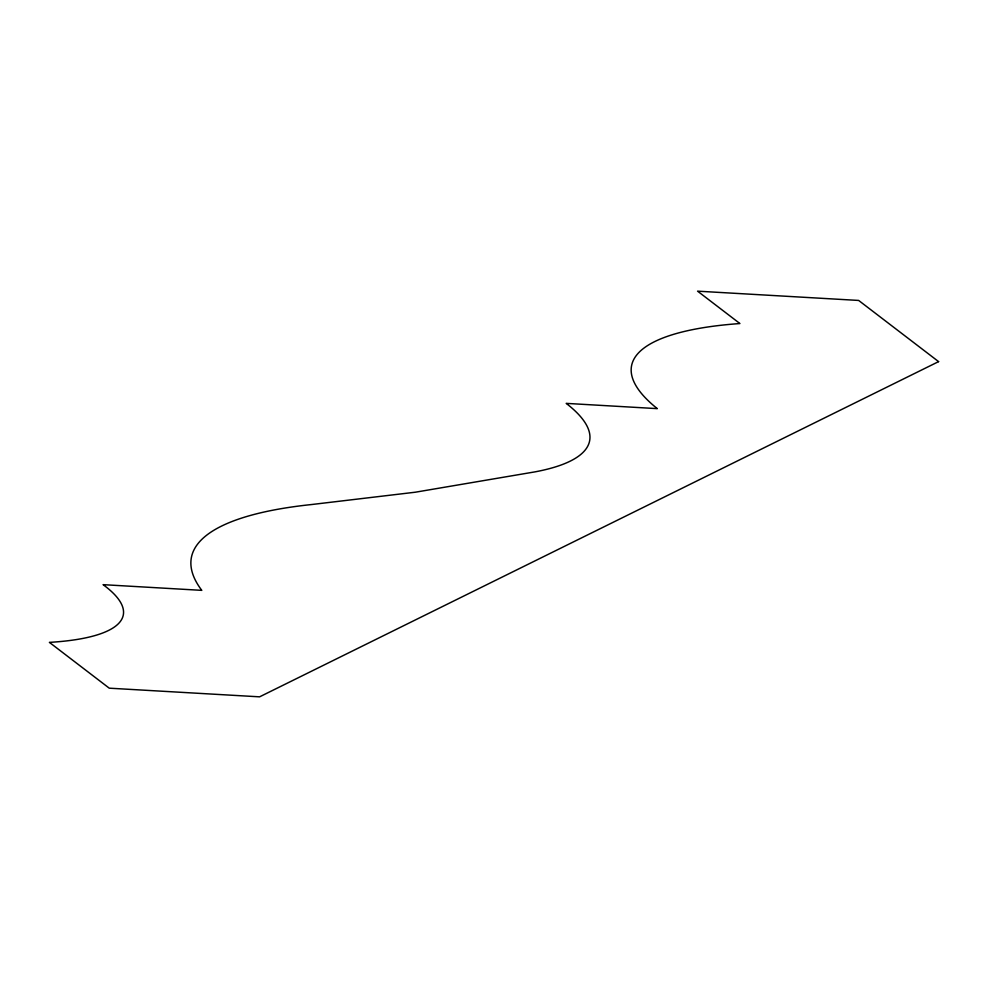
<?xml version="1.0" encoding="UTF-8"?>
<svg xmlns="http://www.w3.org/2000/svg" width="988" height="988" viewBox="0 0 988 988"><rect width="100%" height="100%" fill="white"/><g stroke="black" fill="none" stroke-linecap="round" stroke-linejoin="round"><path stroke-width="1.48" d="M938.6 361.62L259.597 696.836L109.26 688.179L49.4 642.373A223.424 56.316 10.4 0 0 103.073 584.661L201.787 590.355A451.553 113.818 10.4 0 1 311.714 504.522L415.331 492.209L534.706 471.918A292.893 73.828 10.4 0 0 566.198 403.376L657.316 408.637A348.109 87.747 10.4 0 1 739.901 323.545L697.565 291.164L858.646 300.438L938.6 361.62"/></g></svg>
